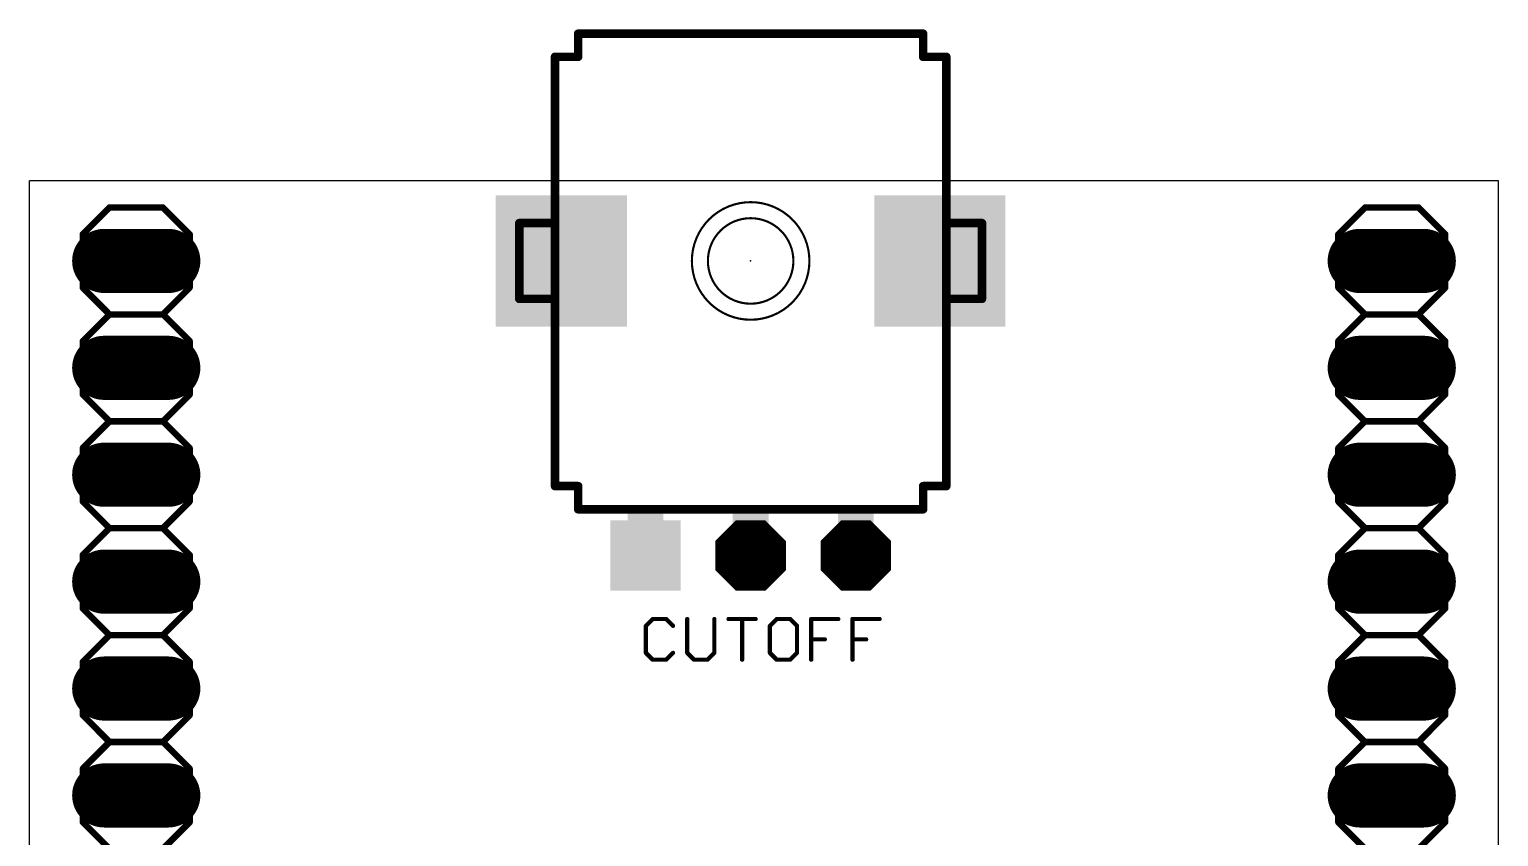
# Model space of a CAD drawing. Extents: x 0 to 35, y 0 to 103.
# Drawn here: x 0 to 34.92, y 84.11 to 103.29 of the extents above; entities that cross this region are included whole.
import ezdxf

# ---------------------------------------------------------------- set-up
doc = ezdxf.new("R2010")
doc.units = 0
for name, color, linetype in [('17', 110, 'CONTINUOUS'), ('20', 53, 'CONTINUOUS'), ('21', 253, 'CONTINUOUS'), ('23', 53, 'CONTINUOUS'), ('25', 253, 'CONTINUOUS'), ('51', 253, 'CONTINUOUS')]:
    doc.layers.add(name, color=color, linetype=linetype)

# ---------------------------------------------------------------- blocks, each defined once
blk = doc.blocks.new('RECT')
blk.add_solid([(-0.5, -0.5), (0.5, -0.5), (-0.5, 0.5), (0.5, 0.5)])
blk = doc.blocks.new('SQUAREP')
blk.add_solid([(-0.5, -0.5), (0.5, -0.5), (-0.5, 0.5), (0.5, 0.5)])
blk = doc.blocks.new('OCTAGONP')
at = {"const_width": 0.5}
blk.add_lwpolyline([(-0.25, -0.1036), (-0.25, 0.1036), (-0.1036, 0.25), (0.1036, 0.25), (0.25, 0.1036), (0.25, -0.1036), (0.1036, -0.25), (-0.1036, -0.25), (-0.25, -0.1036), (-0.25, 0.1036)], dxfattribs=at)
blk = doc.blocks.new('LONGP100')
at = {"const_width": 1}
blk.add_lwpolyline([(-0.5, 0), (0.5, 0)], dxfattribs=at)
at = {"const_width": 0.5}
for points in [[(-0.5, 0.25, 1), (-0.5, -0.25)], [(0.5, -0.25, 1), (0.5, 0.25)]]:
    blk.add_lwpolyline(points, format="xyb", dxfattribs=at)

msp = doc.modelspace()

# ---------------------------------------------------------------- linework, layer by layer
at = {"layer": '20'}
for p, q in [((0, 0), (0, 99.695)), ((34.925, 99.695), (0, 99.695)), ((34.925, 0), (34.925, 99.695))]:
    msp.add_line(p, q, dxfattribs=at)
at = {"layer": '21'}
for points, const_width in [([(13.045, 103.19), (21.245, 103.19)], 0.2032), ([(13.045, 103.19), (13.045, 102.64)], 0.2032), ([(21.245, 102.64), (21.245, 103.19)], 0.2032), ([(13.045, 102.64), (12.495, 102.64)], 0.2032), ([(12.495, 100.44), (12.495, 102.64)], 0.2032), ([(21.795, 102.64), (21.245, 102.64)], 0.2032), ([(21.795, 102.64), (21.795, 100.44)], 0.2032), ([(1.905, 99.06), (1.27, 98.425)], 0.1524), ([(3.175, 99.06), (1.905, 99.06)], 0.1524), ([(3.81, 98.425), (3.175, 99.06)], 0.1524), ([(31.75, 99.06), (31.115, 98.425)], 0.1524), ([(33.02, 99.06), (31.75, 99.06)], 0.1524), ([(33.655, 98.425), (33.02, 99.06)], 0.1524), ([(1.27, 97.155), (1.27, 98.425)], 0.1524), ([(3.81, 98.425), (3.81, 97.155)], 0.1524), ([(31.115, 97.155), (31.115, 98.425)], 0.1524), ([(33.655, 98.425), (33.655, 97.155)], 0.1524), ([(1.905, 96.52), (1.27, 97.155)], 0.1524), ([(3.81, 97.155), (3.175, 96.52)], 0.1524), ([(31.75, 96.52), (31.115, 97.155)], 0.1524), ([(33.655, 97.155), (33.02, 96.52)], 0.1524), ([(1.27, 95.885), (1.905, 96.52)], 0.1524), ([(3.175, 96.52), (1.905, 96.52)], 0.1524), ([(3.175, 96.52), (3.81, 95.885)], 0.1524), ([(31.115, 95.885), (31.75, 96.52)], 0.1524), ([(33.02, 96.52), (31.75, 96.52)], 0.1524), ([(33.02, 96.52), (33.655, 95.885)], 0.1524), ([(1.27, 94.615), (1.27, 95.885)], 0.1524), ([(3.81, 95.885), (3.81, 94.615)], 0.1524), ([(12.495, 92.44), (12.495, 95.64)], 0.2032), ([(21.795, 95.64), (21.795, 92.44)], 0.2032), ([(31.115, 94.615), (31.115, 95.885)], 0.1524), ([(33.655, 95.885), (33.655, 94.615)], 0.1524), ([(1.905, 93.98), (1.27, 94.615)], 0.1524), ([(3.81, 94.615), (3.175, 93.98)], 0.1524), ([(31.75, 93.98), (31.115, 94.615)], 0.1524), ([(33.655, 94.615), (33.02, 93.98)], 0.1524), ([(1.27, 93.345), (1.905, 93.98)], 0.1524), ([(3.175, 93.98), (1.905, 93.98)], 0.1524), ([(3.175, 93.98), (3.81, 93.345)], 0.1524), ([(31.115, 93.345), (31.75, 93.98)], 0.1524), ([(33.02, 93.98), (31.75, 93.98)], 0.1524), ([(33.02, 93.98), (33.655, 93.345)], 0.1524), ([(1.27, 92.075), (1.27, 93.345)], 0.1524), ([(3.81, 93.345), (3.81, 92.075)], 0.1524), ([(31.115, 92.075), (31.115, 93.345)], 0.1524), ([(33.655, 93.345), (33.655, 92.075)], 0.1524), ([(12.495, 92.44), (13.045, 92.44)], 0.2032), ([(13.045, 92.44), (13.045, 91.89)], 0.2032), ([(21.245, 92.44), (21.795, 92.44)], 0.2032), ([(21.245, 91.89), (21.245, 92.44)], 0.2032), ([(1.905, 91.44), (1.27, 92.075)], 0.1524), ([(3.81, 92.075), (3.175, 91.44)], 0.1524), ([(21.245, 91.89), (13.045, 91.89)], 0.2032), ([(31.75, 91.44), (31.115, 92.075)], 0.1524), ([(33.655, 92.075), (33.02, 91.44)], 0.1524), ([(1.905, 91.44), (1.27, 90.805)], 0.1524), ([(3.175, 91.44), (1.905, 91.44)], 0.1524), ([(3.81, 90.805), (3.175, 91.44)], 0.1524), ([(31.75, 91.44), (31.115, 90.805)], 0.1524), ([(33.02, 91.44), (31.75, 91.44)], 0.1524), ([(33.655, 90.805), (33.02, 91.44)], 0.1524), ([(1.27, 89.535), (1.27, 90.805)], 0.1524), ([(3.81, 90.805), (3.81, 89.535)], 0.1524), ([(31.115, 89.535), (31.115, 90.805)], 0.1524), ([(33.655, 90.805), (33.655, 89.535)], 0.1524), ([(1.905, 88.9), (1.27, 89.535)], 0.1524), ([(3.81, 89.535), (3.175, 88.9)], 0.1524), ([(31.75, 88.9), (31.115, 89.535)], 0.1524), ([(33.655, 89.535), (33.02, 88.9)], 0.1524), ([(1.27, 88.265), (1.905, 88.9)], 0.1524), ([(3.175, 88.9), (1.905, 88.9)], 0.1524), ([(3.175, 88.9), (3.81, 88.265)], 0.1524), ([(31.115, 88.265), (31.75, 88.9)], 0.1524), ([(33.02, 88.9), (31.75, 88.9)], 0.1524), ([(33.02, 88.9), (33.655, 88.265)], 0.1524), ([(1.27, 86.995), (1.27, 88.265)], 0.1524), ([(3.81, 88.265), (3.81, 86.995)], 0.1524), ([(31.115, 86.995), (31.115, 88.265)], 0.1524), ([(33.655, 88.265), (33.655, 86.995)], 0.1524), ([(1.905, 86.36), (1.27, 86.995)], 0.1524), ([(3.81, 86.995), (3.175, 86.36)], 0.1524), ([(31.75, 86.36), (31.115, 86.995)], 0.1524), ([(33.655, 86.995), (33.02, 86.36)], 0.1524), ([(1.905, 86.36), (1.27, 85.725)], 0.1524), ([(3.175, 86.36), (1.905, 86.36)], 0.1524), ([(3.81, 85.725), (3.175, 86.36)], 0.1524), ([(31.75, 86.36), (31.115, 85.725)], 0.1524), ([(33.02, 86.36), (31.75, 86.36)], 0.1524), ([(33.655, 85.725), (33.02, 86.36)], 0.1524), ([(1.27, 84.455), (1.27, 85.725)], 0.1524), ([(3.81, 85.725), (3.81, 84.455)], 0.1524), ([(31.115, 84.455), (31.115, 85.725)], 0.1524), ([(33.655, 85.725), (33.655, 84.455)], 0.1524), ([(1.905, 83.82), (1.27, 84.455)], 0.1524), ([(3.81, 84.455), (3.175, 83.82)], 0.1524), ([(31.75, 83.82), (31.115, 84.455)], 0.1524), ([(33.655, 84.455), (33.02, 83.82)], 0.1524)]:
    msp.add_lwpolyline(points, dxfattribs=dict(at, const_width=const_width))
for points, const_width in [([(13.045, 103.2408, 1), (13.045, 103.1392)], 0.1016), ([(13.0958, 103.19, 1), (12.9942, 103.19)], 0.1016), ([(21.2958, 103.19, 1), (21.1942, 103.19)], 0.1016), ([(21.245, 103.1392, 1), (21.245, 103.2408)], 0.1016), ([(12.495, 102.6908, 1), (12.495, 102.5892)], 0.1016), ([(12.5458, 102.64, 1), (12.4442, 102.64)], 0.1016), ([(12.9942, 102.64, 1), (13.0958, 102.64)], 0.1016), ([(13.045, 102.5892, 1), (13.045, 102.6908)], 0.1016), ([(21.245, 102.6908, 1), (21.245, 102.5892)], 0.1016), ([(21.1942, 102.64, 1), (21.2958, 102.64)], 0.1016), ([(21.8458, 102.64, 1), (21.7442, 102.64)], 0.1016), ([(21.795, 102.5892, 1), (21.795, 102.6908)], 0.1016), ([(12.4442, 100.44, 1), (12.5458, 100.44)], 0.1016), ([(21.7442, 100.44, 1), (21.8458, 100.44)], 0.1016), ([(17.145, 96.393, 1), (17.145, 99.187, 1), (17.145, 96.393)], 0.0508), ([(1.905, 99.0981, 1), (1.905, 99.0219)], 0.0762), ([(1.9319, 99.0331, 1), (1.8781, 99.0869)], 0.0762), ([(3.2019, 99.0869, 1), (3.1481, 99.0331)], 0.0762), ([(3.175, 99.0219, 1), (3.175, 99.0981)], 0.0762), ([(31.75, 99.0981, 1), (31.75, 99.0219)], 0.0762), ([(31.7769, 99.0331, 1), (31.7231, 99.0869)], 0.0762), ([(33.0469, 99.0869, 1), (32.9931, 99.0331)], 0.0762), ([(33.02, 99.0219, 1), (33.02, 99.0981)], 0.0762), ([(1.3081, 98.425, 1), (1.2319, 98.425)], 0.0762), ([(1.2431, 98.4519, 1), (1.2969, 98.3981)], 0.0762), ([(3.8481, 98.425, 1), (3.7719, 98.425)], 0.0762), ([(3.7831, 98.3981, 1), (3.8369, 98.4519)], 0.0762), ([(17.145, 96.774, 1), (17.145, 98.806, 1), (17.145, 96.774)], 0.0508), ([(31.1531, 98.425, 1), (31.0769, 98.425)], 0.0762), ([(31.0881, 98.4519, 1), (31.1419, 98.3981)], 0.0762), ([(33.6931, 98.425, 1), (33.6169, 98.425)], 0.0762), ([(33.6281, 98.3981, 1), (33.6819, 98.4519)], 0.0762), ([(1.2319, 97.155, 1), (1.3081, 97.155)], 0.0762), ([(1.2969, 97.1819, 1), (1.2431, 97.1281)], 0.0762), ([(3.7719, 97.155, 1), (3.8481, 97.155)], 0.0762), ([(3.8369, 97.1281, 1), (3.7831, 97.1819)], 0.0762), ([(31.0769, 97.155, 1), (31.1531, 97.155)], 0.0762), ([(31.1419, 97.1819, 1), (31.0881, 97.1281)], 0.0762), ([(33.6169, 97.155, 1), (33.6931, 97.155)], 0.0762), ([(33.6819, 97.1281, 1), (33.6281, 97.1819)], 0.0762), ([(1.905, 96.5581, 1), (1.905, 96.4819)], 0.0762), ([(1.9319, 96.4931, 1), (1.8781, 96.5469)], 0.0762), ([(1.8781, 96.4931, 1), (1.9319, 96.5469)], 0.0762), ([(3.2019, 96.5469, 1), (3.1481, 96.4931)], 0.0762), ([(3.1481, 96.5469, 1), (3.2019, 96.4931)], 0.0762), ([(3.175, 96.4819, 1), (3.175, 96.5581)], 0.0762), ([(31.75, 96.5581, 1), (31.75, 96.4819)], 0.0762), ([(31.7769, 96.4931, 1), (31.7231, 96.5469)], 0.0762), ([(31.7231, 96.4931, 1), (31.7769, 96.5469)], 0.0762), ([(33.0469, 96.5469, 1), (32.9931, 96.4931)], 0.0762), ([(32.9931, 96.5469, 1), (33.0469, 96.4931)], 0.0762), ([(33.02, 96.4819, 1), (33.02, 96.5581)], 0.0762), ([(1.3081, 95.885, 1), (1.2319, 95.885)], 0.0762), ([(1.2431, 95.9119, 1), (1.2969, 95.8581)], 0.0762), ([(3.8481, 95.885, 1), (3.7719, 95.885)], 0.0762), ([(3.7831, 95.8581, 1), (3.8369, 95.9119)], 0.0762), ([(12.5458, 95.64, 1), (12.4442, 95.64)], 0.1016), ([(21.8458, 95.64, 1), (21.7442, 95.64)], 0.1016), ([(31.1531, 95.885, 1), (31.0769, 95.885)], 0.0762), ([(31.0881, 95.9119, 1), (31.1419, 95.8581)], 0.0762), ([(33.6931, 95.885, 1), (33.6169, 95.885)], 0.0762), ([(33.6281, 95.8581, 1), (33.6819, 95.9119)], 0.0762), ([(1.2319, 94.615, 1), (1.3081, 94.615)], 0.0762), ([(1.2969, 94.6419, 1), (1.2431, 94.5881)], 0.0762), ([(3.7719, 94.615, 1), (3.8481, 94.615)], 0.0762), ([(3.8369, 94.5881, 1), (3.7831, 94.6419)], 0.0762), ([(31.0769, 94.615, 1), (31.1531, 94.615)], 0.0762), ([(31.1419, 94.6419, 1), (31.0881, 94.5881)], 0.0762), ([(33.6169, 94.615, 1), (33.6931, 94.615)], 0.0762), ([(33.6819, 94.5881, 1), (33.6281, 94.6419)], 0.0762), ([(1.905, 94.0181, 1), (1.905, 93.9419)], 0.0762), ([(1.9319, 93.9531, 1), (1.8781, 94.0069)], 0.0762), ([(1.8781, 93.9531, 1), (1.9319, 94.0069)], 0.0762), ([(3.2019, 94.0069, 1), (3.1481, 93.9531)], 0.0762), ([(3.1481, 94.0069, 1), (3.2019, 93.9531)], 0.0762), ([(3.175, 93.9419, 1), (3.175, 94.0181)], 0.0762), ([(31.75, 94.0181, 1), (31.75, 93.9419)], 0.0762), ([(31.7769, 93.9531, 1), (31.7231, 94.0069)], 0.0762), ([(31.7231, 93.9531, 1), (31.7769, 94.0069)], 0.0762), ([(33.0469, 94.0069, 1), (32.9931, 93.9531)], 0.0762), ([(32.9931, 94.0069, 1), (33.0469, 93.9531)], 0.0762), ([(33.02, 93.9419, 1), (33.02, 94.0181)], 0.0762), ([(1.3081, 93.345, 1), (1.2319, 93.345)], 0.0762), ([(1.2431, 93.3719, 1), (1.2969, 93.3181)], 0.0762), ([(3.8481, 93.345, 1), (3.7719, 93.345)], 0.0762), ([(3.7831, 93.3181, 1), (3.8369, 93.3719)], 0.0762), ([(31.1531, 93.345, 1), (31.0769, 93.345)], 0.0762), ([(31.0881, 93.3719, 1), (31.1419, 93.3181)], 0.0762), ([(33.6931, 93.345, 1), (33.6169, 93.345)], 0.0762), ([(33.6281, 93.3181, 1), (33.6819, 93.3719)], 0.0762), ([(12.495, 92.4908, 1), (12.495, 92.3892)], 0.1016), ([(12.4442, 92.44, 1), (12.5458, 92.44)], 0.1016), ([(13.0958, 92.44, 1), (12.9942, 92.44)], 0.1016), ([(13.045, 92.3892, 1), (13.045, 92.4908)], 0.1016), ([(21.245, 92.4908, 1), (21.245, 92.3892)], 0.1016), ([(21.2958, 92.44, 1), (21.1942, 92.44)], 0.1016), ([(21.7442, 92.44, 1), (21.8458, 92.44)], 0.1016), ([(21.795, 92.3892, 1), (21.795, 92.4908)], 0.1016), ([(1.2319, 92.075, 1), (1.3081, 92.075)], 0.0762), ([(1.2969, 92.1019, 1), (1.2431, 92.0481)], 0.0762), ([(3.7719, 92.075, 1), (3.8481, 92.075)], 0.0762), ([(3.8369, 92.0481, 1), (3.7831, 92.1019)], 0.0762), ([(13.045, 91.9408, 1), (13.045, 91.8392)], 0.1016), ([(12.9942, 91.89, 1), (13.0958, 91.89)], 0.1016), ([(21.1942, 91.89, 1), (21.2958, 91.89)], 0.1016), ([(21.245, 91.8392, 1), (21.245, 91.9408)], 0.1016), ([(31.0769, 92.075, 1), (31.1531, 92.075)], 0.0762), ([(31.1419, 92.1019, 1), (31.0881, 92.0481)], 0.0762), ([(33.6169, 92.075, 1), (33.6931, 92.075)], 0.0762), ([(33.6819, 92.0481, 1), (33.6281, 92.1019)], 0.0762), ([(1.905, 91.4781, 1), (1.905, 91.4019)], 0.0762), ([(1.9319, 91.4131, 1), (1.8781, 91.4669)], 0.0762), ([(1.8781, 91.4131, 1), (1.9319, 91.4669)], 0.0762), ([(3.2019, 91.4669, 1), (3.1481, 91.4131)], 0.0762), ([(3.1481, 91.4669, 1), (3.2019, 91.4131)], 0.0762), ([(3.175, 91.4019, 1), (3.175, 91.4781)], 0.0762), ([(31.75, 91.4781, 1), (31.75, 91.4019)], 0.0762), ([(31.7769, 91.4131, 1), (31.7231, 91.4669)], 0.0762), ([(31.7231, 91.4131, 1), (31.7769, 91.4669)], 0.0762), ([(33.0469, 91.4669, 1), (32.9931, 91.4131)], 0.0762), ([(32.9931, 91.4669, 1), (33.0469, 91.4131)], 0.0762), ([(33.02, 91.4019, 1), (33.02, 91.4781)], 0.0762), ([(1.3081, 90.805, 1), (1.2319, 90.805)], 0.0762), ([(1.2431, 90.8319, 1), (1.2969, 90.7781)], 0.0762), ([(3.8481, 90.805, 1), (3.7719, 90.805)], 0.0762), ([(3.7831, 90.7781, 1), (3.8369, 90.8319)], 0.0762), ([(31.1531, 90.805, 1), (31.0769, 90.805)], 0.0762), ([(31.0881, 90.8319, 1), (31.1419, 90.7781)], 0.0762), ([(33.6931, 90.805, 1), (33.6169, 90.805)], 0.0762), ([(33.6281, 90.7781, 1), (33.6819, 90.8319)], 0.0762), ([(1.2319, 89.535, 1), (1.3081, 89.535)], 0.0762), ([(1.2969, 89.5619, 1), (1.2431, 89.5081)], 0.0762), ([(3.7719, 89.535, 1), (3.8481, 89.535)], 0.0762), ([(3.8369, 89.5081, 1), (3.7831, 89.5619)], 0.0762), ([(31.0769, 89.535, 1), (31.1531, 89.535)], 0.0762), ([(31.1419, 89.5619, 1), (31.0881, 89.5081)], 0.0762), ([(33.6169, 89.535, 1), (33.6931, 89.535)], 0.0762), ([(33.6819, 89.5081, 1), (33.6281, 89.5619)], 0.0762), ([(1.905, 88.9381, 1), (1.905, 88.8619)], 0.0762), ([(1.9319, 88.8731, 1), (1.8781, 88.9269)], 0.0762), ([(1.8781, 88.8731, 1), (1.9319, 88.9269)], 0.0762), ([(3.2019, 88.9269, 1), (3.1481, 88.8731)], 0.0762), ([(3.1481, 88.9269, 1), (3.2019, 88.8731)], 0.0762), ([(3.175, 88.8619, 1), (3.175, 88.9381)], 0.0762), ([(31.75, 88.9381, 1), (31.75, 88.8619)], 0.0762), ([(31.7769, 88.8731, 1), (31.7231, 88.9269)], 0.0762), ([(31.7231, 88.8731, 1), (31.7769, 88.9269)], 0.0762), ([(33.0469, 88.9269, 1), (32.9931, 88.8731)], 0.0762), ([(32.9931, 88.9269, 1), (33.0469, 88.8731)], 0.0762), ([(33.02, 88.8619, 1), (33.02, 88.9381)], 0.0762), ([(1.3081, 88.265, 1), (1.2319, 88.265)], 0.0762), ([(1.2431, 88.2919, 1), (1.2969, 88.2381)], 0.0762), ([(3.8481, 88.265, 1), (3.7719, 88.265)], 0.0762), ([(3.7831, 88.2381, 1), (3.8369, 88.2919)], 0.0762), ([(31.1531, 88.265, 1), (31.0769, 88.265)], 0.0762), ([(31.0881, 88.2919, 1), (31.1419, 88.2381)], 0.0762), ([(33.6931, 88.265, 1), (33.6169, 88.265)], 0.0762), ([(33.6281, 88.2381, 1), (33.6819, 88.2919)], 0.0762), ([(1.2319, 86.995, 1), (1.3081, 86.995)], 0.0762), ([(1.2969, 87.0219, 1), (1.2431, 86.9681)], 0.0762), ([(3.7719, 86.995, 1), (3.8481, 86.995)], 0.0762), ([(3.8369, 86.9681, 1), (3.7831, 87.0219)], 0.0762), ([(31.0769, 86.995, 1), (31.1531, 86.995)], 0.0762), ([(31.1419, 87.0219, 1), (31.0881, 86.9681)], 0.0762), ([(33.6169, 86.995, 1), (33.6931, 86.995)], 0.0762), ([(33.6819, 86.9681, 1), (33.6281, 87.0219)], 0.0762), ([(1.905, 86.3981, 1), (1.905, 86.3219)], 0.0762), ([(1.9319, 86.3331, 1), (1.8781, 86.3869)], 0.0762), ([(1.8781, 86.3331, 1), (1.9319, 86.3869)], 0.0762), ([(3.2019, 86.3869, 1), (3.1481, 86.3331)], 0.0762), ([(3.1481, 86.3869, 1), (3.2019, 86.3331)], 0.0762), ([(3.175, 86.3219, 1), (3.175, 86.3981)], 0.0762), ([(31.75, 86.3981, 1), (31.75, 86.3219)], 0.0762), ([(31.7769, 86.3331, 1), (31.7231, 86.3869)], 0.0762), ([(31.7231, 86.3331, 1), (31.7769, 86.3869)], 0.0762), ([(33.0469, 86.3869, 1), (32.9931, 86.3331)], 0.0762), ([(32.9931, 86.3869, 1), (33.0469, 86.3331)], 0.0762), ([(33.02, 86.3219, 1), (33.02, 86.3981)], 0.0762), ([(1.3081, 85.725, 1), (1.2319, 85.725)], 0.0762), ([(1.2431, 85.7519, 1), (1.2969, 85.6981)], 0.0762), ([(3.8481, 85.725, 1), (3.7719, 85.725)], 0.0762), ([(3.7831, 85.6981, 1), (3.8369, 85.7519)], 0.0762), ([(31.1531, 85.725, 1), (31.0769, 85.725)], 0.0762), ([(31.0881, 85.7519, 1), (31.1419, 85.6981)], 0.0762), ([(33.6931, 85.725, 1), (33.6169, 85.725)], 0.0762), ([(33.6281, 85.6981, 1), (33.6819, 85.7519)], 0.0762), ([(1.2969, 84.4819, 1), (1.2431, 84.4281)], 0.0762), ([(3.8369, 84.4281, 1), (3.7831, 84.4819)], 0.0762), ([(31.1419, 84.4819, 1), (31.0881, 84.4281)], 0.0762), ([(33.6819, 84.4281, 1), (33.6281, 84.4819)], 0.0762), ([(1.2319, 84.455, 1), (1.3081, 84.455)], 0.0762), ([(3.7719, 84.455, 1), (3.8481, 84.455)], 0.0762), ([(31.0769, 84.455, 1), (31.1531, 84.455)], 0.0762), ([(33.6169, 84.455, 1), (33.6931, 84.455)], 0.0762)]:
    msp.add_lwpolyline(points, format="xyb", dxfattribs=dict(at, const_width=const_width))
at = {"layer": '23'}
for p in [(17.145, 97.79), (2.54, 91.44), (32.385, 91.44)]:
    msp.add_point(p, dxfattribs=at)
at = {"layer": '25', "const_width": 0.1016}
for points in [[(14.8168, 89.2818), (14.6558, 89.1208)], [(14.6558, 89.1208), (14.6558, 88.4768)], [(15.1388, 89.2818), (14.8168, 89.2818)], [(15.2998, 89.1208), (15.1388, 89.2818)], [(15.6381, 89.2818), (15.6381, 88.4768)], [(16.2821, 88.4768), (16.2821, 89.2818)], [(16.6204, 89.2818), (17.2644, 89.2818)], [(16.9424, 88.3158), (16.9424, 89.2818)], [(17.7637, 89.2818), (17.6027, 89.1208)], [(17.6027, 89.1208), (17.6027, 88.4768)], [(18.0857, 89.2818), (17.7637, 89.2818)], [(18.2467, 89.1208), (18.0857, 89.2818)], [(18.2467, 88.4768), (18.2467, 89.1208)], [(18.585, 88.3158), (18.585, 89.2818)], [(18.585, 89.2818), (19.229, 89.2818)], [(19.5673, 88.3158), (19.5673, 89.2818)], [(19.5673, 89.2818), (20.2113, 89.2818)], [(18.585, 88.7988), (18.907, 88.7988)], [(19.5673, 88.7988), (19.8893, 88.7988)], [(14.6558, 88.4768), (14.8168, 88.3158)], [(14.8168, 88.3158), (15.1388, 88.3158)], [(15.1388, 88.3158), (15.2998, 88.4768)], [(15.6381, 88.4768), (15.7991, 88.3158)], [(15.7991, 88.3158), (16.1211, 88.3158)], [(16.1211, 88.3158), (16.2821, 88.4768)], [(17.6027, 88.4768), (17.7637, 88.3158)], [(17.7637, 88.3158), (18.0857, 88.3158)], [(18.0857, 88.3158), (18.2467, 88.4768)]]:
    msp.add_lwpolyline(points, dxfattribs=at)
at = {"layer": '25', "const_width": 0.0508}
for points in [[(14.6812, 89.1208, 1), (14.6304, 89.1208)], [(14.6378, 89.1388, 1), (14.6738, 89.1029)], [(14.8168, 89.3072, 1), (14.8168, 89.2564)], [(14.8348, 89.2639, 1), (14.7988, 89.2998)], [(15.1568, 89.2998, 1), (15.1209, 89.2639)], [(15.1388, 89.2564, 1), (15.1388, 89.3072)], [(15.2819, 89.1029, 1), (15.3178, 89.1388)], [(15.6635, 89.2818, 1), (15.6127, 89.2818)], [(16.3075, 89.2818, 1), (16.2567, 89.2818)], [(16.6204, 89.3072, 1), (16.6204, 89.2564)], [(16.9678, 89.2818, 1), (16.917, 89.2818)], [(17.2644, 89.2564, 1), (17.2644, 89.3072)], [(17.6281, 89.1208, 1), (17.5773, 89.1208)], [(17.5847, 89.1388, 1), (17.6206, 89.1029)], [(17.7637, 89.3072, 1), (17.7637, 89.2564)], [(17.7816, 89.2639, 1), (17.7457, 89.2998)], [(18.1037, 89.2998, 1), (18.0677, 89.2639)], [(18.0857, 89.2564, 1), (18.0857, 89.3072)], [(18.2721, 89.1208, 1), (18.2213, 89.1208)], [(18.2287, 89.1029, 1), (18.2647, 89.1388)], [(18.6104, 89.2818, 1), (18.5596, 89.2818)], [(18.585, 89.3072, 1), (18.585, 89.2564)], [(19.229, 89.2564, 1), (19.229, 89.3072)], [(19.5927, 89.2818, 1), (19.5419, 89.2818)], [(19.5673, 89.3072, 1), (19.5673, 89.2564)], [(20.2113, 89.2564, 1), (20.2113, 89.3072)], [(18.585, 88.8242, 1), (18.585, 88.7734)], [(18.907, 88.7734, 1), (18.907, 88.8242)], [(19.5673, 88.8242, 1), (19.5673, 88.7734)], [(19.8893, 88.7734, 1), (19.8893, 88.8242)], [(14.6738, 88.4948, 1), (14.6378, 88.4588)], [(14.6304, 88.4768, 1), (14.6812, 88.4768)], [(14.8168, 88.3412, 1), (14.8168, 88.2904)], [(15.1388, 88.2904, 1), (15.1388, 88.3412)], [(15.3178, 88.4588, 1), (15.2819, 88.4948)], [(15.6561, 88.4948, 1), (15.6201, 88.4588)], [(15.6127, 88.4768, 1), (15.6635, 88.4768)], [(15.7991, 88.3412, 1), (15.7991, 88.2904)], [(16.1211, 88.2904, 1), (16.1211, 88.3412)], [(16.2567, 88.4768, 1), (16.3075, 88.4768)], [(16.3001, 88.4588, 1), (16.2641, 88.4948)], [(17.6206, 88.4948, 1), (17.5847, 88.4588)], [(17.5773, 88.4768, 1), (17.6281, 88.4768)], [(17.7637, 88.3412, 1), (17.7637, 88.2904)], [(18.0857, 88.2904, 1), (18.0857, 88.3412)], [(18.2213, 88.4768, 1), (18.2721, 88.4768)], [(18.2647, 88.4588, 1), (18.2287, 88.4948)], [(14.7988, 88.2978, 1), (14.8348, 88.3338)], [(15.1209, 88.3338, 1), (15.1568, 88.2978)], [(15.7811, 88.2978, 1), (15.8171, 88.3338)], [(16.1031, 88.3338, 1), (16.1391, 88.2978)], [(16.917, 88.3158, 1), (16.9678, 88.3158)], [(17.7457, 88.2978, 1), (17.7816, 88.3338)], [(18.0677, 88.3338, 1), (18.1037, 88.2978)], [(18.5596, 88.3158, 1), (18.6104, 88.3158)], [(19.5419, 88.3158, 1), (19.5927, 88.3158)]]:
    msp.add_lwpolyline(points, format="xyb", dxfattribs=at)
at = {"layer": '51', "const_width": 0.2032}
for points in [[(12.495, 92.44), (12.495, 102.64)], [(21.795, 102.64), (21.795, 92.44)], [(12.395, 98.69), (11.645, 98.69)], [(11.645, 98.69), (11.645, 96.89)], [(22.645, 98.69), (21.895, 98.69)], [(22.645, 96.89), (22.645, 98.69)], [(11.645, 96.89), (12.395, 96.89)], [(21.895, 96.89), (22.645, 96.89)]]:
    msp.add_lwpolyline(points, dxfattribs=at)
at = {"layer": '51', "const_width": 0.1016}
for points in [[(12.5458, 102.64, 1), (12.4442, 102.64)], [(21.8458, 102.64, 1), (21.7442, 102.64)], [(11.645, 98.7408, 1), (11.645, 98.6392)], [(11.6958, 98.69, 1), (11.5942, 98.69)], [(12.395, 98.6392, 1), (12.395, 98.7408)], [(21.895, 98.7408, 1), (21.895, 98.6392)], [(22.6958, 98.69, 1), (22.5942, 98.69)], [(22.645, 98.6392, 1), (22.645, 98.7408)], [(11.645, 96.9408, 1), (11.645, 96.8392)], [(11.5942, 96.89, 1), (11.6958, 96.89)], [(12.395, 96.8392, 1), (12.395, 96.9408)], [(21.895, 96.9408, 1), (21.895, 96.8392)], [(22.5942, 96.89, 1), (22.6958, 96.89)], [(22.645, 96.8392, 1), (22.645, 96.9408)], [(12.4442, 92.44, 1), (12.5458, 92.44)], [(21.7442, 92.44, 1), (21.8458, 92.44)]]:
    msp.add_lwpolyline(points, format="xyb", dxfattribs=at)

# ---------------------------------------------------------------- block references
at = {"layer": '17', "rotation": 270}
for name, p, xscale, yscale in [('SQUAREP', (12.645, 97.79), 3.116, 3.116), ('SQUAREP', (12.645, 97.79), 3.116, 3.116), ('SQUAREP', (21.645, 97.79), 3.116, 3.116), ('SQUAREP', (21.645, 97.79), 3.116, 3.116), ('SQUAREP', (14.645, 90.79), 1.6764, 1.6764), ('SQUAREP', (14.645, 90.79), 1.6764, 1.6764), ('OCTAGONP', (17.145, 90.79), 1.6764, 1.6764), ('OCTAGONP', (17.145, 90.79), 1.6764, 1.6764), ('OCTAGONP', (19.645, 90.79), 1.6764, 1.6764), ('OCTAGONP', (19.645, 90.79), 1.6764, 1.6764)]:
    msp.add_blockref(name, p, dxfattribs=dict(at, xscale=xscale, yscale=yscale))
at = {"layer": '17', "xscale": 1.524, "yscale": 1.524}
for p in [(2.54, 97.79), (2.54, 97.79), (32.385, 97.79), (32.385, 97.79), (2.54, 95.25), (2.54, 95.25), (32.385, 95.25), (32.385, 95.25), (2.54, 92.71), (2.54, 92.71), (32.385, 92.71), (32.385, 92.71), (2.54, 90.17), (2.54, 90.17), (32.385, 90.17), (32.385, 90.17), (2.54, 87.63), (2.54, 87.63), (32.385, 87.63), (32.385, 87.63), (2.54, 85.09), (2.54, 85.09), (32.385, 85.09), (32.385, 85.09)]:
    msp.add_blockref('LONGP100', p, dxfattribs=at)
at = {"layer": '51', "xscale": 0.508, "yscale": 0.508, "rotation": 270}
for p in [(2.54, 97.79), (32.385, 97.79), (2.54, 95.25), (32.385, 95.25), (2.54, 92.71), (32.385, 92.71), (2.54, 90.17), (32.385, 90.17), (2.54, 87.63), (32.385, 87.63), (2.54, 85.09), (32.385, 85.09)]:
    msp.add_blockref('RECT', p, dxfattribs=at)
at = {"layer": '51', "xscale": 0.85, "yscale": 1.325}
for p in [(14.645, 91.1275), (17.145, 91.1275), (19.645, 91.1275)]:
    msp.add_blockref('RECT', p, dxfattribs=at)

doc.saveas('drawing.dxf')
